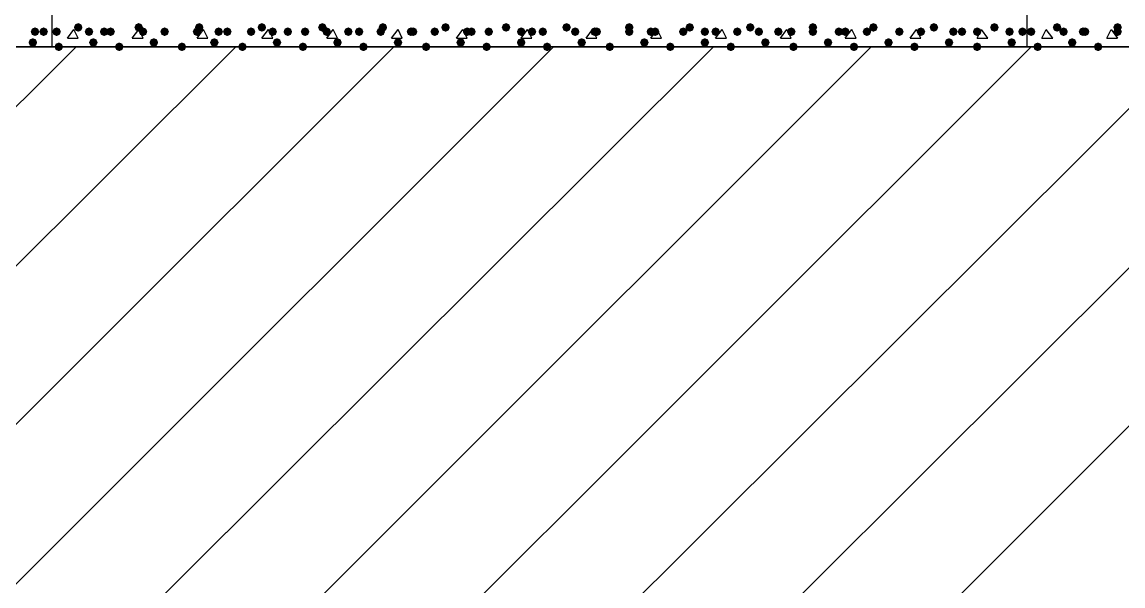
# Model space of a CAD drawing. Header units: millimetres. Extents: x 0 to 420, y 0 to 297.
# Drawn here: x 89.41 to 110.98, y 188.56 to 199.62 of the extents above; entities that cross this region are included whole.
import ezdxf

# ---------------------------------------------------------------- set-up
doc = ezdxf.new("R2010")
doc.units = ezdxf.units.MM
doc.layers.get('0').update_dxf_attribs({"linetype": 'CONTINUOUS'})

msp = doc.modelspace()

# ---------------------------------------------------------------- hatches: boundary and pattern name
at = {"true_color": 0x000007}
for points in [[(89.746667, 199.432333), (89.721796, 199.372537), (89.662, 199.347667), (89.602204, 199.372537), (89.577333, 199.432333), (89.602204, 199.492129), (89.662, 199.517), (89.721796, 199.492129)], [(89.916, 199.432333), (89.891129, 199.372537), (89.831333, 199.347667), (89.771537, 199.372537), (89.746667, 199.432333), (89.771537, 199.492129), (89.831333, 199.517), (89.891129, 199.492129)], [(109.262333, 199.432333), (109.237463, 199.372537), (109.177667, 199.347667), (109.117871, 199.372537), (109.093, 199.432333), (109.117871, 199.492129), (109.177667, 199.517), (109.237462, 199.492129)], [(109.770333, 199.517), (109.745463, 199.457204), (109.685667, 199.432333), (109.625871, 199.457204), (109.601, 199.517), (109.625871, 199.576796), (109.685667, 199.601667), (109.745462, 199.576796)], [(109.897333, 199.432333), (109.872463, 199.372537), (109.812667, 199.347667), (109.752871, 199.372537), (109.728, 199.432333), (109.752871, 199.492129), (109.812667, 199.517), (109.872462, 199.492129)], [(110.278333, 199.432333), (110.253463, 199.372537), (110.193667, 199.347667), (110.133871, 199.372537), (110.109, 199.432333), (110.133871, 199.492129), (110.193667, 199.517), (110.253462, 199.492129)], [(110.320667, 199.432333), (110.295796, 199.372537), (110.236, 199.347667), (110.176204, 199.372537), (110.151333, 199.432333), (110.176204, 199.492129), (110.236, 199.517), (110.295796, 199.492129)], [(110.955667, 199.517), (110.930796, 199.457204), (110.871, 199.432333), (110.811204, 199.457204), (110.786333, 199.517), (110.811204, 199.576796), (110.871, 199.601667), (110.930796, 199.576796)], [(110.955667, 199.432333), (110.930796, 199.372537), (110.871, 199.347667), (110.811204, 199.372537), (110.786333, 199.432333), (110.811204, 199.492129), (110.871, 199.517), (110.930796, 199.492129)], [(89.704333, 199.220667), (89.679462, 199.160871), (89.619667, 199.136), (89.559871, 199.160871), (89.535, 199.220667), (89.559871, 199.280462), (89.619667, 199.305333), (89.679462, 199.280463)], [(110.066667, 199.220667), (110.041796, 199.160871), (109.982, 199.136), (109.922204, 199.160871), (109.897333, 199.220667), (109.922204, 199.280462), (109.982, 199.305333), (110.041796, 199.280463)], [(109.389333, 199.136), (109.364462, 199.076204), (109.304667, 199.051333), (109.244871, 199.076204), (109.22, 199.136), (109.244871, 199.195796), (109.304667, 199.220667), (109.364462, 199.195796)], [(110.574667, 199.136), (110.549796, 199.076204), (110.49, 199.051333), (110.430204, 199.076204), (110.405333, 199.136), (110.430204, 199.195796), (110.49, 199.220667), (110.549796, 199.195796)]]:
    msp.add_hatch(color=0, dxfattribs=at).paths.add_polyline_path(points, flags=0)
at = {"true_color": 0x000008}
for points in [[(90.17, 199.432333), (90.145129, 199.372537), (90.085333, 199.347667), (90.025538, 199.372537), (90.000667, 199.432333), (90.025537, 199.492129), (90.085333, 199.517), (90.145129, 199.492129)], [(90.593333, 199.517), (90.568463, 199.457204), (90.508667, 199.432333), (90.448871, 199.457204), (90.424, 199.517), (90.448871, 199.576796), (90.508667, 199.601667), (90.568462, 199.576796)], [(90.805, 199.432333), (90.780129, 199.372537), (90.720333, 199.347667), (90.660538, 199.372537), (90.635667, 199.432333), (90.660537, 199.492129), (90.720333, 199.517), (90.780129, 199.492129)], [(91.101333, 199.432333), (91.076462, 199.372537), (91.016667, 199.347667), (90.956871, 199.372537), (90.932, 199.432333), (90.956871, 199.492129), (91.016667, 199.517), (91.076462, 199.492129)], [(91.228333, 199.432333), (91.203463, 199.372537), (91.143667, 199.347667), (91.083871, 199.372537), (91.059, 199.432333), (91.083871, 199.492129), (91.143667, 199.517), (91.203462, 199.492129)], [(91.778667, 199.517), (91.753796, 199.457204), (91.694, 199.432333), (91.634204, 199.457204), (91.609333, 199.517), (91.634204, 199.576796), (91.694, 199.601667), (91.753796, 199.576796)], [(91.863333, 199.432333), (91.838463, 199.372537), (91.778667, 199.347667), (91.718871, 199.372537), (91.694, 199.432333), (91.718871, 199.492129), (91.778667, 199.517), (91.838462, 199.492129)], [(92.286667, 199.432333), (92.261796, 199.372537), (92.202, 199.347667), (92.142204, 199.372537), (92.117333, 199.432333), (92.142204, 199.492129), (92.202, 199.517), (92.261796, 199.492129)], [(92.286667, 199.432333), (92.261796, 199.372537), (92.202, 199.347667), (92.142204, 199.372537), (92.117333, 199.432333), (92.142204, 199.492129), (92.202, 199.517), (92.261796, 199.492129)], [(92.921667, 199.432333), (92.896796, 199.372537), (92.837, 199.347667), (92.777204, 199.372537), (92.752333, 199.432333), (92.777204, 199.492129), (92.837, 199.517), (92.896796, 199.492129)], [(92.964, 199.517), (92.939129, 199.457204), (92.879333, 199.432333), (92.819538, 199.457204), (92.794667, 199.517), (92.819537, 199.576796), (92.879333, 199.601667), (92.939129, 199.576796)], [(93.345, 199.432333), (93.320129, 199.372537), (93.260333, 199.347667), (93.200538, 199.372537), (93.175667, 199.432333), (93.200537, 199.492129), (93.260333, 199.517), (93.320129, 199.492129)], [(93.514333, 199.432333), (93.489462, 199.372537), (93.429667, 199.347667), (93.369871, 199.372537), (93.345, 199.432333), (93.369871, 199.492129), (93.429667, 199.517), (93.489462, 199.492129)], [(93.98, 199.432333), (93.955129, 199.372537), (93.895333, 199.347667), (93.835538, 199.372537), (93.810667, 199.432333), (93.835537, 199.492129), (93.895333, 199.517), (93.955129, 199.492129)], [(94.191667, 199.517), (94.166796, 199.457204), (94.107, 199.432333), (94.047204, 199.457204), (94.022333, 199.517), (94.047204, 199.576796), (94.107, 199.601667), (94.166796, 199.576796)], [(94.403333, 199.432333), (94.378463, 199.372537), (94.318667, 199.347667), (94.258871, 199.372537), (94.234, 199.432333), (94.258871, 199.492129), (94.318667, 199.517), (94.378462, 199.492129)], [(94.699667, 199.432333), (94.674796, 199.372537), (94.615, 199.347667), (94.555204, 199.372537), (94.530333, 199.432333), (94.555204, 199.492129), (94.615, 199.517), (94.674796, 199.492129)], [(95.038333, 199.432333), (95.013463, 199.372537), (94.953667, 199.347667), (94.893871, 199.372537), (94.869, 199.432333), (94.893871, 199.492129), (94.953667, 199.517), (95.013462, 199.492129)], [(95.377, 199.517), (95.352129, 199.457204), (95.292333, 199.432333), (95.232538, 199.457204), (95.207667, 199.517), (95.232537, 199.576796), (95.292333, 199.601667), (95.352129, 199.576796)], [(95.461667, 199.432333), (95.436796, 199.372537), (95.377, 199.347667), (95.317204, 199.372537), (95.292333, 199.432333), (95.317204, 199.492129), (95.377, 199.517), (95.436796, 199.492129)], [(95.885, 199.432333), (95.860129, 199.372537), (95.800333, 199.347667), (95.740538, 199.372537), (95.715667, 199.432333), (95.740537, 199.492129), (95.800333, 199.517), (95.860129, 199.492129)], [(96.096667, 199.432333), (96.071796, 199.372537), (96.012, 199.347667), (95.952204, 199.372537), (95.927333, 199.432333), (95.952204, 199.492129), (96.012, 199.517), (96.071796, 199.492129)], [(96.52, 199.432333), (96.495129, 199.372537), (96.435333, 199.347667), (96.375538, 199.372537), (96.350667, 199.432333), (96.375537, 199.492129), (96.435333, 199.517), (96.495129, 199.492129)], [(96.562333, 199.517), (96.537463, 199.457204), (96.477667, 199.432333), (96.417871, 199.457204), (96.393, 199.517), (96.417871, 199.576796), (96.477667, 199.601667), (96.537462, 199.576796)], [(97.112667, 199.432333), (97.087796, 199.372537), (97.028, 199.347667), (96.968204, 199.372537), (96.943333, 199.432333), (96.968204, 199.492129), (97.028, 199.517), (97.087796, 199.492129)], [(97.155, 199.432333), (97.130129, 199.372537), (97.070333, 199.347667), (97.010538, 199.372537), (96.985667, 199.432333), (97.010537, 199.492129), (97.070333, 199.517), (97.130129, 199.492129)], [(97.578333, 199.432333), (97.553463, 199.372537), (97.493667, 199.347667), (97.433871, 199.372537), (97.409, 199.432333), (97.433871, 199.492129), (97.493667, 199.517), (97.553462, 199.492129)], [(97.79, 199.517), (97.765129, 199.457204), (97.705333, 199.432333), (97.645538, 199.457204), (97.620667, 199.517), (97.645537, 199.576796), (97.705333, 199.601667), (97.765129, 199.576796)], [(98.213333, 199.432333), (98.188463, 199.372537), (98.128667, 199.347667), (98.068871, 199.372537), (98.044, 199.432333), (98.068871, 199.492129), (98.128667, 199.517), (98.188462, 199.492129)], [(98.298, 199.432333), (98.273129, 199.372537), (98.213333, 199.347667), (98.153537, 199.372537), (98.128667, 199.432333), (98.153537, 199.492129), (98.213333, 199.517), (98.273129, 199.492129)], [(98.636667, 199.432333), (98.611796, 199.372537), (98.552, 199.347667), (98.492204, 199.372537), (98.467333, 199.432333), (98.492204, 199.492129), (98.552, 199.517), (98.611796, 199.492129)], [(98.975333, 199.517), (98.950463, 199.457204), (98.890667, 199.432333), (98.830871, 199.457204), (98.806, 199.517), (98.830871, 199.576796), (98.890667, 199.601667), (98.950462, 199.576796)], [(99.271667, 199.432333), (99.246796, 199.372537), (99.187, 199.347667), (99.127204, 199.372537), (99.102333, 199.432333), (99.127204, 199.492129), (99.187, 199.517), (99.246796, 199.492129)], [(99.483333, 199.432333), (99.458463, 199.372537), (99.398667, 199.347667), (99.338871, 199.372537), (99.314, 199.432333), (99.338871, 199.492129), (99.398667, 199.517), (99.458462, 199.492129)], [(99.695, 199.432333), (99.670129, 199.372537), (99.610333, 199.347667), (99.550538, 199.372537), (99.525667, 199.432333), (99.550537, 199.492129), (99.610333, 199.517), (99.670129, 199.492129)], [(100.160667, 199.517), (100.135796, 199.457204), (100.076, 199.432333), (100.016204, 199.457204), (99.991333, 199.517), (100.016204, 199.576796), (100.076, 199.601667), (100.135796, 199.576796)], [(100.33, 199.432333), (100.305129, 199.372537), (100.245333, 199.347667), (100.185538, 199.372537), (100.160667, 199.432333), (100.185537, 199.492129), (100.245333, 199.517), (100.305129, 199.492129)], [(100.711, 199.432333), (100.686129, 199.372537), (100.626333, 199.347667), (100.566537, 199.372537), (100.541667, 199.432333), (100.566537, 199.492129), (100.626333, 199.517), (100.686129, 199.492129)], [(100.753333, 199.432333), (100.728463, 199.372537), (100.668667, 199.347667), (100.608871, 199.372537), (100.584, 199.432333), (100.608871, 199.492129), (100.668667, 199.517), (100.728462, 199.492129)], [(101.388333, 199.517), (101.363463, 199.457204), (101.303667, 199.432333), (101.243871, 199.457204), (101.219, 199.517), (101.243871, 199.576796), (101.303667, 199.601667), (101.363462, 199.576796)], [(101.388333, 199.432333), (101.363463, 199.372537), (101.303667, 199.347667), (101.243871, 199.372537), (101.219, 199.432333), (101.243871, 199.492129), (101.303667, 199.517), (101.363462, 199.492129)], [(101.811667, 199.432333), (101.786796, 199.372537), (101.727, 199.347667), (101.667204, 199.372537), (101.642333, 199.432333), (101.667204, 199.492129), (101.727, 199.517), (101.786796, 199.492129)], [(101.896333, 199.432333), (101.871462, 199.372537), (101.811667, 199.347667), (101.751871, 199.372537), (101.727, 199.432333), (101.751871, 199.492129), (101.811667, 199.517), (101.871462, 199.492129)], [(102.446667, 199.432333), (102.421796, 199.372537), (102.362, 199.347667), (102.302204, 199.372537), (102.277333, 199.432333), (102.302204, 199.492129), (102.362, 199.517), (102.421796, 199.492129)], [(102.573667, 199.517), (102.548796, 199.457204), (102.489, 199.432333), (102.429204, 199.457204), (102.404333, 199.517), (102.429204, 199.576796), (102.489, 199.601667), (102.548796, 199.576796)], [(102.87, 199.432333), (102.845129, 199.372537), (102.785333, 199.347667), (102.725538, 199.372537), (102.700667, 199.432333), (102.725537, 199.492129), (102.785333, 199.517), (102.845129, 199.492129)], [(103.081667, 199.432333), (103.056796, 199.372537), (102.997, 199.347667), (102.937204, 199.372537), (102.912333, 199.432333), (102.937204, 199.492129), (102.997, 199.517), (103.056796, 199.492129)], [(103.505, 199.432333), (103.480129, 199.372537), (103.420333, 199.347667), (103.360538, 199.372537), (103.335667, 199.432333), (103.360537, 199.492129), (103.420333, 199.517), (103.480129, 199.492129)], [(103.759, 199.517), (103.734129, 199.457204), (103.674333, 199.432333), (103.614538, 199.457204), (103.589667, 199.517), (103.614537, 199.576796), (103.674333, 199.601667), (103.734129, 199.576796)], [(103.928333, 199.432333), (103.903463, 199.372537), (103.843667, 199.347667), (103.783871, 199.372537), (103.759, 199.432333), (103.783871, 199.492129), (103.843667, 199.517), (103.903462, 199.492129)], [(104.309333, 199.432333), (104.284462, 199.372537), (104.224667, 199.347667), (104.164871, 199.372537), (104.14, 199.432333), (104.164871, 199.492129), (104.224667, 199.517), (104.284462, 199.492129)], [(104.563333, 199.432333), (104.538463, 199.372537), (104.478667, 199.347667), (104.418871, 199.372537), (104.394, 199.432333), (104.418871, 199.492129), (104.478667, 199.517), (104.538462, 199.492129)], [(104.986667, 199.517), (104.961796, 199.457204), (104.902, 199.432333), (104.842204, 199.457204), (104.817333, 199.517), (104.842204, 199.576796), (104.902, 199.601667), (104.961796, 199.576796)], [(104.986667, 199.432333), (104.961796, 199.372537), (104.902, 199.347667), (104.842204, 199.372537), (104.817333, 199.432333), (104.842204, 199.492129), (104.902, 199.517), (104.961796, 199.492129)], [(105.494667, 199.432333), (105.469796, 199.372537), (105.41, 199.347667), (105.350204, 199.372537), (105.325333, 199.432333), (105.350204, 199.492129), (105.41, 199.517), (105.469796, 199.492129)], [(105.621667, 199.432333), (105.596796, 199.372537), (105.537, 199.347667), (105.477204, 199.372537), (105.452333, 199.432333), (105.477204, 199.492129), (105.537, 199.517), (105.596796, 199.492129)], [(106.045, 199.432333), (106.020129, 199.372537), (105.960333, 199.347667), (105.900538, 199.372537), (105.875667, 199.432333), (105.900537, 199.492129), (105.960333, 199.517), (106.020129, 199.492129)], [(106.172, 199.517), (106.147129, 199.457204), (106.087333, 199.432333), (106.027538, 199.457204), (106.002667, 199.517), (106.027537, 199.576796), (106.087333, 199.601667), (106.147129, 199.576796)], [(106.68, 199.432333), (106.655129, 199.372537), (106.595333, 199.347667), (106.535538, 199.372537), (106.510667, 199.432333), (106.535537, 199.492129), (106.595333, 199.517), (106.655129, 199.492129)], [(106.68, 199.432333), (106.655129, 199.372537), (106.595333, 199.347667), (106.535538, 199.372537), (106.510667, 199.432333), (106.535537, 199.492129), (106.595333, 199.517), (106.655129, 199.492129)], [(107.103333, 199.432333), (107.078463, 199.372537), (107.018667, 199.347667), (106.958871, 199.372537), (106.934, 199.432333), (106.958871, 199.492129), (107.018667, 199.517), (107.078462, 199.492129)], [(107.357333, 199.517), (107.332463, 199.457204), (107.272667, 199.432333), (107.212871, 199.457204), (107.188, 199.517), (107.212871, 199.576796), (107.272667, 199.601667), (107.332462, 199.576796)], [(107.738333, 199.432333), (107.713463, 199.372537), (107.653667, 199.347667), (107.593871, 199.372537), (107.569, 199.432333), (107.593871, 199.492129), (107.653667, 199.517), (107.713462, 199.492129)], [(107.907667, 199.432333), (107.882796, 199.372537), (107.823, 199.347667), (107.763204, 199.372537), (107.738333, 199.432333), (107.763204, 199.492129), (107.823, 199.517), (107.882796, 199.492129)], [(108.204, 199.432333), (108.179129, 199.372537), (108.119333, 199.347667), (108.059538, 199.372537), (108.034667, 199.432333), (108.059537, 199.492129), (108.119333, 199.517), (108.179129, 199.492129)], [(108.542667, 199.517), (108.517796, 199.457204), (108.458, 199.432333), (108.398204, 199.457204), (108.373333, 199.517), (108.398204, 199.576796), (108.458, 199.601667), (108.517796, 199.576796)], [(108.839, 199.432333), (108.814129, 199.372537), (108.754333, 199.347667), (108.694538, 199.372537), (108.669667, 199.432333), (108.694537, 199.492129), (108.754333, 199.517), (108.814129, 199.492129)], [(109.093, 199.432333), (109.068129, 199.372537), (109.008333, 199.347667), (108.948538, 199.372537), (108.923667, 199.432333), (108.948537, 199.492129), (109.008333, 199.517), (109.068129, 199.492129)], [(90.889667, 199.220667), (90.864796, 199.160871), (90.805, 199.136), (90.745204, 199.160871), (90.720333, 199.220667), (90.745204, 199.280462), (90.805, 199.305333), (90.864796, 199.280463)], [(92.075, 199.220667), (92.050129, 199.160871), (91.990333, 199.136), (91.930538, 199.160871), (91.905667, 199.220667), (91.930537, 199.280462), (91.990333, 199.305333), (92.050129, 199.280463)], [(93.260333, 199.220667), (93.235463, 199.160871), (93.175667, 199.136), (93.115871, 199.160871), (93.091, 199.220667), (93.115871, 199.280462), (93.175667, 199.305333), (93.235462, 199.280463)], [(94.488, 199.220667), (94.463129, 199.160871), (94.403333, 199.136), (94.343537, 199.160871), (94.318667, 199.220667), (94.343537, 199.280462), (94.403333, 199.305333), (94.463129, 199.280463)], [(95.673333, 199.220667), (95.648463, 199.160871), (95.588667, 199.136), (95.528871, 199.160871), (95.504, 199.220667), (95.528871, 199.280462), (95.588667, 199.305333), (95.648462, 199.280463)], [(96.858667, 199.220667), (96.833796, 199.160871), (96.774, 199.136), (96.714204, 199.160871), (96.689333, 199.220667), (96.714204, 199.280462), (96.774, 199.305333), (96.833796, 199.280463)], [(98.086333, 199.220667), (98.061462, 199.160871), (98.001667, 199.136), (97.941871, 199.160871), (97.917, 199.220667), (97.941871, 199.280462), (98.001667, 199.305333), (98.061462, 199.280463)], [(99.271667, 199.220667), (99.246796, 199.160871), (99.187, 199.136), (99.127204, 199.160871), (99.102333, 199.220667), (99.127204, 199.280462), (99.187, 199.305333), (99.246796, 199.280463)], [(100.457, 199.220667), (100.432129, 199.160871), (100.372333, 199.136), (100.312538, 199.160871), (100.287667, 199.220667), (100.312537, 199.280462), (100.372333, 199.305333), (100.432129, 199.280463)], [(101.684667, 199.220667), (101.659796, 199.160871), (101.6, 199.136), (101.540204, 199.160871), (101.515333, 199.220667), (101.540204, 199.280462), (101.6, 199.305333), (101.659796, 199.280463)], [(102.87, 199.220667), (102.845129, 199.160871), (102.785333, 199.136), (102.725538, 199.160871), (102.700667, 199.220667), (102.725537, 199.280462), (102.785333, 199.305333), (102.845129, 199.280463)], [(104.055333, 199.220667), (104.030463, 199.160871), (103.970667, 199.136), (103.910871, 199.160871), (103.886, 199.220667), (103.910871, 199.280462), (103.970667, 199.305333), (104.030462, 199.280463)], [(105.283, 199.220667), (105.258129, 199.160871), (105.198333, 199.136), (105.138538, 199.160871), (105.113667, 199.220667), (105.138537, 199.280462), (105.198333, 199.305333), (105.258129, 199.280463)], [(106.468333, 199.220667), (106.443463, 199.160871), (106.383667, 199.136), (106.323871, 199.160871), (106.299, 199.220667), (106.323871, 199.280462), (106.383667, 199.305333), (106.443462, 199.280463)], [(107.653667, 199.220667), (107.628796, 199.160871), (107.569, 199.136), (107.509204, 199.160871), (107.484333, 199.220667), (107.509204, 199.280462), (107.569, 199.305333), (107.628796, 199.280463)], [(108.881333, 199.220667), (108.856462, 199.160871), (108.796667, 199.136), (108.736871, 199.160871), (108.712, 199.220667), (108.736871, 199.280462), (108.796667, 199.305333), (108.856462, 199.280463)], [(90.212333, 199.136), (90.187463, 199.076204), (90.127667, 199.051333), (90.067871, 199.076204), (90.043, 199.136), (90.067871, 199.195796), (90.127667, 199.220667), (90.187462, 199.195796)], [(91.397667, 199.136), (91.372796, 199.076204), (91.313, 199.051333), (91.253204, 199.076204), (91.228333, 199.136), (91.253204, 199.195796), (91.313, 199.220667), (91.372796, 199.195796)], [(92.625333, 199.136), (92.600463, 199.076204), (92.540667, 199.051333), (92.480871, 199.076204), (92.456, 199.136), (92.480871, 199.195796), (92.540667, 199.220667), (92.600462, 199.195796)], [(93.810667, 199.136), (93.785796, 199.076204), (93.726, 199.051333), (93.666204, 199.076204), (93.641333, 199.136), (93.666204, 199.195796), (93.726, 199.220667), (93.785796, 199.195796)], [(94.996, 199.136), (94.971129, 199.076204), (94.911333, 199.051333), (94.851537, 199.076204), (94.826667, 199.136), (94.851537, 199.195796), (94.911333, 199.220667), (94.971129, 199.195796)], [(96.181333, 199.136), (96.156462, 199.076204), (96.096667, 199.051333), (96.036871, 199.076204), (96.012, 199.136), (96.036871, 199.195796), (96.096667, 199.220667), (96.156462, 199.195796)], [(97.409, 199.136), (97.384129, 199.076204), (97.324333, 199.051333), (97.264538, 199.076204), (97.239667, 199.136), (97.264537, 199.195796), (97.324333, 199.220667), (97.384129, 199.195796)], [(98.594333, 199.136), (98.569462, 199.076204), (98.509667, 199.051333), (98.449871, 199.076204), (98.425, 199.136), (98.449871, 199.195796), (98.509667, 199.220667), (98.569462, 199.195796)], [(99.779667, 199.136), (99.754796, 199.076204), (99.695, 199.051333), (99.635204, 199.076204), (99.610333, 199.136), (99.635204, 199.195796), (99.695, 199.220667), (99.754796, 199.195796)], [(101.007333, 199.136), (100.982463, 199.076204), (100.922667, 199.051333), (100.862871, 199.076204), (100.838, 199.136), (100.862871, 199.195796), (100.922667, 199.220667), (100.982462, 199.195796)], [(102.192667, 199.136), (102.167796, 199.076204), (102.108, 199.051333), (102.048204, 199.076204), (102.023333, 199.136), (102.048204, 199.195796), (102.108, 199.220667), (102.167796, 199.195796)], [(103.378, 199.136), (103.353129, 199.076204), (103.293333, 199.051333), (103.233538, 199.076204), (103.208667, 199.136), (103.233537, 199.195796), (103.293333, 199.220667), (103.353129, 199.195796)], [(104.605667, 199.136), (104.580796, 199.076204), (104.521, 199.051333), (104.461204, 199.076204), (104.436333, 199.136), (104.461204, 199.195796), (104.521, 199.220667), (104.580796, 199.195796)], [(105.791, 199.136), (105.766129, 199.076204), (105.706333, 199.051333), (105.646537, 199.076204), (105.621667, 199.136), (105.646537, 199.195796), (105.706333, 199.220667), (105.766129, 199.195796)], [(106.976333, 199.136), (106.951462, 199.076204), (106.891667, 199.051333), (106.831871, 199.076204), (106.807, 199.136), (106.831871, 199.195796), (106.891667, 199.220667), (106.951462, 199.195796)], [(108.204, 199.136), (108.179129, 199.076204), (108.119333, 199.051333), (108.059538, 199.076204), (108.034667, 199.136), (108.059537, 199.195796), (108.119333, 199.220667), (108.179129, 199.195796)]]:
    msp.add_hatch(color=0, dxfattribs=at).paths.add_polyline_path(points, flags=0)

# ---------------------------------------------------------------- linework, layer by layer
at = {"color": 0, "true_color": 0x0000fd}
msp.add_lwpolyline([(33.528, 180.086), (377.486333, 180.086), (377.486333, 199.136), (215.053333, 199.136), (215.053333, 220.345), (195.961, 220.345), (195.961, 199.136), (33.528, 199.136)], close=True, dxfattribs=at)
at = {"color": 0, "true_color": 0x000007}
for points in [[(33.528002, 199.135999), (195.961001, 199.135999), (195.961001, 220.344999), (215.053334, 220.344999), (215.053334, 199.135999), (377.486334, 199.135999), (377.486334, 180.085999), (33.528002, 180.085999)], [(87.884, 201.252667), (87.884, 199.136), (90.000667, 199.136), (90.000667, 201.252667)], [(109.093, 201.252667), (109.093, 199.136), (111.209667, 199.136), (111.209667, 201.252667)]]:
    msp.add_lwpolyline(points, close=True, dxfattribs=at)
at = {"color": 0, "true_color": 0x000008}
for points in [[(90.297, 199.305333), (90.424, 199.474667)], [(90.297, 199.305333), (90.508667, 199.305333)], [(90.508667, 199.305333), (90.424, 199.474667)], [(91.567, 199.305333), (91.694, 199.474667)], [(91.567, 199.305333), (91.778667, 199.305333)], [(91.778667, 199.305333), (91.694, 199.474667)], [(92.837, 199.305333), (92.964, 199.474667)], [(92.837, 199.305333), (93.048667, 199.305333)], [(93.048667, 199.305333), (92.964, 199.474667)], [(94.107, 199.305333), (94.234, 199.474667)], [(94.107, 199.305333), (94.318667, 199.305333)], [(94.318667, 199.305333), (94.234, 199.474667)], [(95.377, 199.305333), (95.504, 199.474667)], [(95.377, 199.305333), (95.588667, 199.305333)], [(95.588667, 199.305333), (95.504, 199.474667)], [(96.647, 199.305333), (96.774, 199.474667)], [(96.647, 199.305333), (96.858667, 199.305333)], [(96.858667, 199.305333), (96.774, 199.474667)], [(97.917, 199.305333), (98.044, 199.474667)], [(97.917, 199.305333), (98.128667, 199.305333)], [(98.128667, 199.305333), (98.044, 199.474667)], [(99.187, 199.305333), (99.314, 199.474667)], [(99.187, 199.305333), (99.398667, 199.305333)], [(99.398667, 199.305333), (99.314, 199.474667)], [(100.457, 199.305333), (100.584, 199.474667)], [(100.457, 199.305333), (100.668667, 199.305333)], [(100.668667, 199.305333), (100.584, 199.474667)], [(101.727, 199.305333), (101.854, 199.474667)], [(101.727, 199.305333), (101.938667, 199.305333)], [(101.938667, 199.305333), (101.854, 199.474667)], [(102.997, 199.305333), (103.124, 199.474667)], [(102.997, 199.305333), (103.208667, 199.305333)], [(103.208667, 199.305333), (103.124, 199.474667)], [(104.267, 199.305333), (104.394, 199.474667)], [(104.267, 199.305333), (104.478667, 199.305333)], [(104.478667, 199.305333), (104.394, 199.474667)], [(105.537, 199.305333), (105.664, 199.474667)], [(105.537, 199.305333), (105.748667, 199.305333)], [(105.748667, 199.305333), (105.664, 199.474667)], [(106.807, 199.305333), (106.934, 199.474667)], [(106.807, 199.305333), (107.018667, 199.305333)], [(107.018667, 199.305333), (106.934, 199.474667)], [(108.119333, 199.305333), (108.204, 199.474667)], [(108.119333, 199.305333), (108.331, 199.305333)], [(108.331, 199.305333), (108.204, 199.474667)]]:
    msp.add_lwpolyline(points, dxfattribs=at)
at = {"color": 0, "true_color": 0x000007}
for points in [[(109.389333, 199.305333), (109.474, 199.474667)], [(109.389333, 199.305333), (109.601, 199.305333)], [(109.601, 199.305333), (109.474, 199.474667)], [(110.659333, 199.305333), (110.744, 199.474667), (110.871, 199.305333)], [(110.659333, 199.305333), (110.871, 199.305333)], [(90.000667, 199.136), (109.093, 199.136)]]:
    msp.add_lwpolyline(points, dxfattribs=at)
at = {"color": 0, "true_color": 0x000002}
for points in [[(71.374, 180.086), (90.466333, 199.136)], [(74.506667, 180.086), (93.599, 199.136)], [(77.639333, 180.086), (96.689333, 199.136)], [(80.772, 180.086), (99.822, 199.136)], [(83.862333, 180.086), (102.954667, 199.136)], [(86.995, 180.086), (106.045, 199.136)], [(90.127667, 180.086), (109.177667, 199.136)], [(93.218, 180.086), (112.310333, 199.136)], [(96.350667, 180.086), (115.443, 199.136)], [(99.483333, 180.086), (118.533333, 199.136)]]:
    msp.add_lwpolyline(points, dxfattribs=at)

doc.saveas('drawing.dxf')
